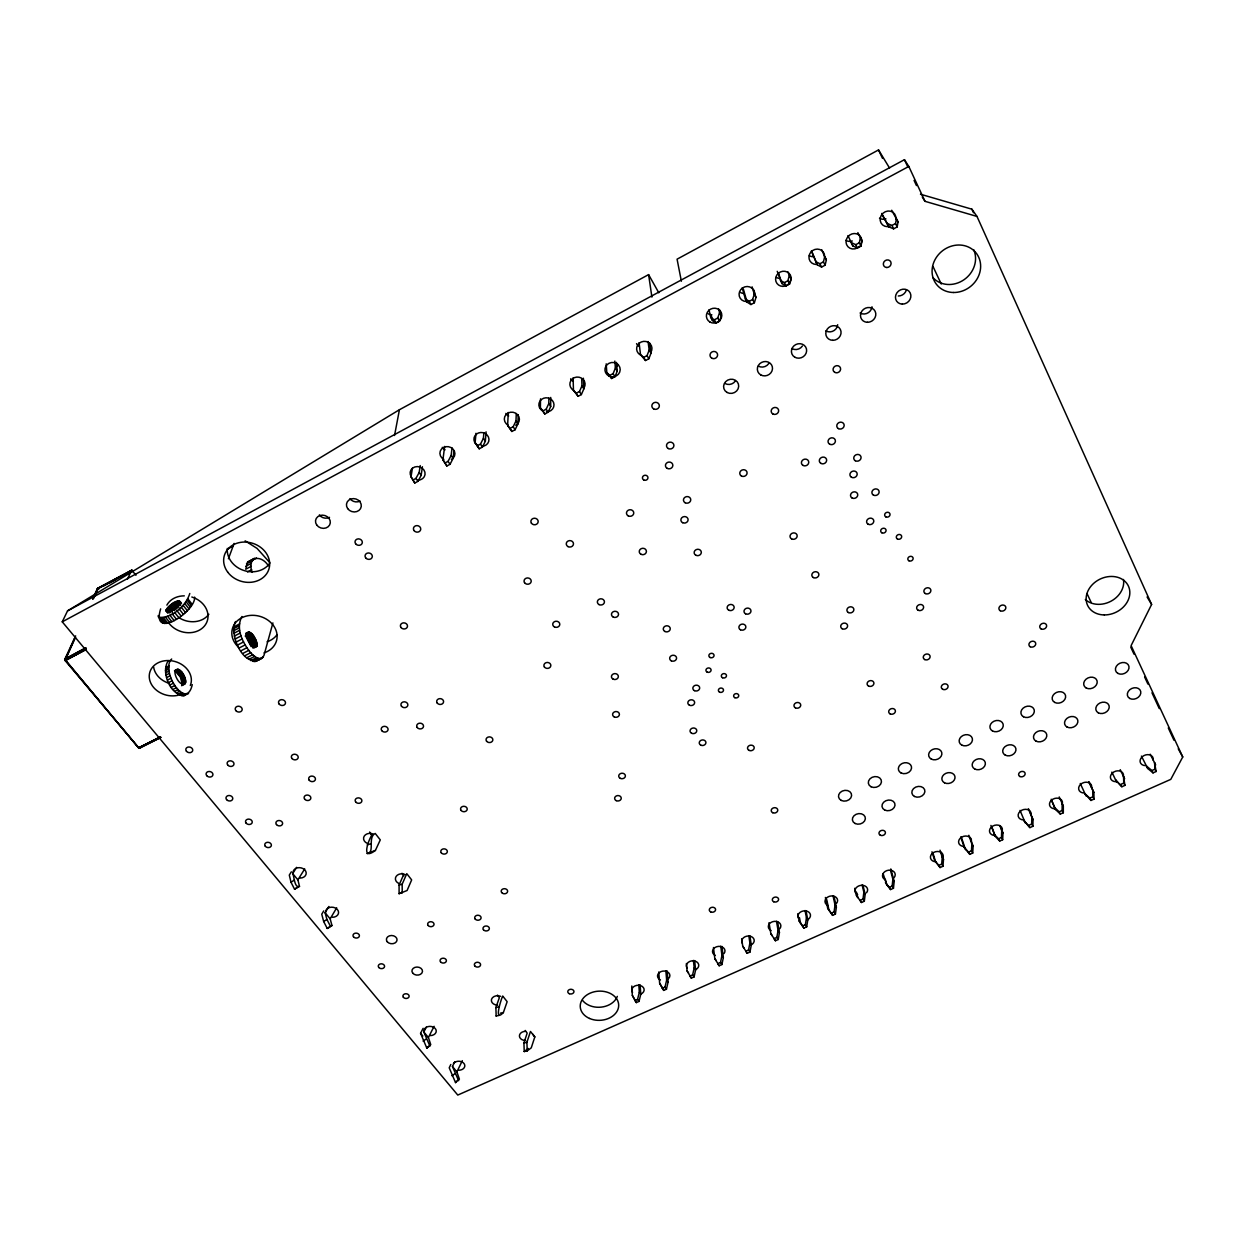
<?xml version="1.0" encoding="UTF-8"?>
<svg xmlns="http://www.w3.org/2000/svg" width="1245" height="1245" viewBox="0 0 1245 1245"><rect width="100%" height="100%" fill="white"/><g stroke="black" fill="none" stroke-linecap="round" stroke-linejoin="round"><path stroke-width="1.5" d="M540.517 398.867L540.392 407.955L544.828 413.978L548.096 412.235L550.695 406.508L550.71 397.435M1063.323 812.752L1062.141 810.464L1062.141 803.788L1063.323 806.06L1063.323 812.752L1060.32 814.09L1055.542 809.53L1051.48 800.395M540.392 407.955L542.944 410.928L546.197 409.185L548.827 403.473L548.843 398.042M367.197 853.479C375.196 852.903 367.306 837.449 375.227 833.45L380.285 839.893L375.43 850.382C361.081 861.338 367.882 841.34 371.695 835.317L369.687 832.454M272.904 622.92L263.971 655.43C259.505 663.99 249.856 652.411 246.93 647.711C240.954 638.701 236.317 626.904 241.95 616.493M1029.911 827.614L1024.09 820.751L1029.911 827.614L1032.883 826.291L1033.023 819.568L1029.584 810.931M261.325 658.558C243.989 669.623 228.738 634.934 235.523 621.52M1032.883 826.291L1031.685 824.019L1031.809 817.296L1028.386 808.674M64.756 659.243L65.736 660.332L86.341 649.454M257.061 645.688C257.917 641.05 250.292 627.433 246.666 634.203C246.37 638.701 252.859 651.353 257.061 645.688L252.704 647.929M252.237 572.358C246.308 556.966 260.75 553.745 268.406 565.79M990.911 825.435L995.284 836.375L999.719 841.029L1002.676 839.721L1001.462 837.465L1001.727 830.711L999.797 825.513M1002.676 839.721L1002.941 832.952L1001.011 827.738M508.302 412.453L507.618 425.385L511.882 431.47L515.103 429.743L517.873 423.954L518.247 414.725M254.571 558.196L247.553 562.133L245.732 569.214L251.303 566.288M507.618 425.385L509.968 428.451L513.189 426.724L515.975 420.95L516.286 413.589M159.842 737.056L138.771 747.98L65.565 660.41C64.647 657.671 65.814 660.893 64.927 659.399M160.901 737.305L138.631 747.98M960.735 836.905L964.252 847.425L969.777 854.35L972.718 853.043L973.108 846.258L970.104 837.496M75.649 635.853L64.662 659.508C65.503 661.313 64.818 658.901 64.958 660.223L75.556 637.347M64.787 659.648L65.565 660.41L86.092 649.112M972.718 853.043L971.458 850.817L971.863 844.032L968.875 835.286M192.259 684.625C186.221 712.171 159.905 669.872 171.685 659.01M188.571 693.527C172.899 701.729 159.796 673.031 168.262 660.784M135.985 575.221L131.659 570.148L97.826 588.278C98.853 589.507 97.764 588.527 97.95 588.138M97.312 589.134L132.141 570.428M98.075 588.698C95.709 590.301 100.503 588.34 97.686 588.356M64.709 659.15L138.475 747.778L159.982 737.196M185.645 682.525C186.314 677.622 180.245 665.826 175.078 670.495C173.677 675.506 181.054 688.563 185.645 682.525L181.988 685.092L185.412 683.334M182.221 684.283L180.447 677.062L175.312 671.211L178.72 669.437M931.976 851.782L934.684 860.606L940.053 867.563L942.979 866.255L941.702 864.061L942.232 857.245L940.022 850.195M942.979 866.255L943.492 859.439L941.267 852.389M475.995 433.276L475.123 442.675L479.216 448.791L482.422 447.095L485.348 441.244L486.079 431.859M475.123 442.675L477.286 445.803L480.477 444.107L483.418 438.271L483.869 432.653M883.094 873.648L886.736 884.728L890.58 889.553L893.459 888.276L892.151 886.098L892.883 879.235L890.486 870.333M893.459 888.276L894.175 881.398L890.813 868.932M444.636 446.426L442.94 459.794L446.862 465.972L450.036 464.292L453.102 458.378L453.974 450.752M444.901 463.015L448.075 461.335L451.141 455.437L452.044 447.826M854.755 888.292L856.451 895.482L861.462 902.5L864.326 901.224L863.003 899.077L863.859 892.183L862.1 885.008M864.326 901.224L865.166 894.33L862.972 885.366M825.388 897.458L827.707 908.29L832.578 915.34L835.411 914.079L834.072 911.947L835.037 905.022L833.061 896.011M835.411 914.079L836.375 907.154L833.994 896.322M412.422 468.151L411.037 476.773L414.787 483.013L417.931 481.333L421.137 475.372L422.428 466.75M412.795 480.072L415.939 478.407L419.176 472.446L420.219 465.568M797.78 913.752L799.165 921.02L803.896 928.085L806.713 926.84L807.803 919.884L806.013 910.811M806.713 926.84L805.359 924.724L806.449 917.767L805.033 910.515M776.864 937.407L774.063 938.637L775.448 940.738L778.234 939.493L776.864 937.407L778.063 930.42L776.491 921.3M778.234 939.493L779.432 932.521L777.549 921.549M882.363 215.089L888.805 226.839L893.583 228.831L897.163 226.932L898.05 221.921L891.731 210.249M897.163 226.932L895.544 223.54L896.447 218.544M748.572 949.982L745.802 951.211L747.202 953.296L749.972 952.067L748.572 949.982L749.895 942.979L748.805 935.633M749.972 952.067L751.295 945.048L749.91 935.866M165.772 610.564C168.884 615.341 178.798 606.626 180.618 602.16C176.525 598.363 168.184 606.268 165.772 610.564L167.904 613.256M394.541 435.485L399.427 409.729L648.598 274.616L658.792 292.777M720.513 962.478L717.758 963.692L719.174 965.762L721.929 964.533L720.513 962.478L721.944 955.444L720.762 946.216M721.929 964.533L723.345 957.498L721.929 946.418M860.964 246.152L862.038 241.063L860.388 237.717L859.315 242.791L860.964 246.152L857.416 248.035L852.872 245.934L851.222 242.588L855.766 244.689L857.416 248.035M693.403 960.393L694.196 967.816L692.64 974.866L689.917 976.08L691.348 978.134L694.072 976.92L695.613 969.855L694.632 960.564M658.745 972.003L659.632 983.223L663.725 990.397L666.448 989.199L664.986 987.176L666.651 980.095L665.857 970.758M666.448 989.199L668.083 982.118L667.133 970.913M811.32 250.992L817.28 264.843L821.591 267.052L825.093 265.185L826.353 260.018L824.859 256.517M825.093 265.185L823.427 261.87L824.688 256.719L821.731 249.731M631.791 985.993L632.335 995.377L636.319 1002.598L639.012 1001.4L637.549 999.393L639.308 992.281L638.825 984.779M639.012 1001.4L640.77 994.288L640.148 984.904M64.973 660.13C65.58 660.893 64.693 658.683 64.896 660.301L138.958 748.105L160.247 737.413M92.924 598.829L97.375 588.869M97.499 588.558L98.9 588.652L97.452 588.963M777.222 271.317L782.016 283.58L786.093 285.899L789.579 284.047L791.011 278.802L789.719 275.207M789.579 284.047L787.867 280.763L789.314 275.534L788.023 271.955M194.625 597.102C195.885 611.715 150.707 640.988 160.652 608.867M742.222 287.875L745.35 298.925L747.078 302.146L750.937 304.558L754.377 302.737L755.98 297.415L753.785 290.069M754.377 302.737L752.649 299.485L754.268 294.178L752.089 286.848M534.805 1036.96L531.257 1047.854L527.242 1050.858L524.238 1051.48L527.242 1050.858L526.9 1042.33L530.479 1031.451L534.805 1036.96L532.782 1034.175M709.012 309.818L710.708 317.35L712.467 320.541L716.093 323.062L719.501 321.241L721.291 315.856L719.937 310.223M528.269 1048.477L524.238 1051.48L523.912 1042.968L527.164 1033.117L525.234 1030.44M710.708 317.35L714.334 319.841L717.742 318.02L719.548 312.651L718.645 308.9M228.426 558.756L234.107 543.411M503.385 1012.527L507.151 1001.68L502.7 996.016C501.626 997.836 493.113 1023.499 503.385 1012.527L500.365 1013.181M496.164 1016.076L495.883 1007.516L499.338 997.712L497.471 995.097M158.597 617.333C171.779 618.547 185.956 606.097 189.785 593.476M639.074 342.655L640.521 354.685L645.501 360.521L648.863 358.747L650.979 353.222L649.594 342.92M640.521 354.685L643.696 357.377L647.042 355.603L649.19 350.078L648.054 341.535M606.19 363.851L606.829 372.613L611.637 378.511L614.968 376.737L617.255 371.15L616.493 362.404M606.829 372.613L609.801 375.383L613.116 373.625L615.419 368.038L614.828 361.066M573.105 377.873L573.463 390.354L578.085 396.315L581.368 394.572L583.827 388.907L583.376 378.215M573.463 390.354L576.217 393.233L579.501 391.49L581.975 385.825L581.695 378.729M127.55 578.987L131.659 570.148M402.244 892.961L402.151 884.23L406.773 873.663L411.659 879.904L407.084 890.502L399.1 893.692L399.085 885.055L403.271 875.484M92.644 599.047L97.67 588.387L131.892 570.241M75.291 636.817L65.051 660.55M93.499 598.627L97.717 589.601M65.005 659.912L85.827 648.52M920.475 194.22L971.894 209.191L976.983 216.428L1151.609 604.447L1131.098 645.626L1182.75 756.976L1170.782 779.37L457.771 1095.071L62.25 621.831L67.541 610.875L399.427 409.729M450.846 1064.459L449.212 1067.79L455.546 1082.621L459.389 1079.119L456.884 1071.883L462.331 1060.678M458.627 1080.66L452.449 1066.514L454.798 1061.72M456.386 1081.158L455.546 1082.621M423.129 1028.308L420.561 1033.272L426.802 1048.072L430.754 1044.617L428.404 1037.49L434.1 1026.316M429.852 1046.002L423.829 1031.965L426.288 1027.187M97.468 589.663L97.717 588.807M328.758 927.665L327.217 928.443L331.964 925.517L330.158 918.841L336.695 907.823M323.716 910.935L321.755 914.204L323.684 921.549L327.217 928.443L331.964 925.517M330.501 926.373L326.89 919.401L325.116 912.756L328.882 906.469M97.375 589.492L98.9 588.652M291.346 871.842L289.291 875.095L291.019 882.269L294.52 889.148L299.5 886.378L297.882 879.873L304.714 868.917M299.5 886.378C294.396 888.494 294.318 876.527 292.7 873.601L296.621 867.345M426.802 1048.072L427.72 1046.671M64.927 659.679L85.765 648.334M255.49 661.546L263.364 656.893M160.792 737.476L140 748.012M185.987 694.368L184.073 695.846M65.254 659.897L85.983 648.91M451.919 1075.773L454.907 1073.735M423.113 1041.131L426.148 1039.061M426.724 1047.994L429.774 1045.925M294.583 889.241L297.851 887.047M323.684 921.549L326.89 919.401M291.019 882.269L294.271 880.075M65.005 659.134L85.749 648.163M139.922 748.089L139.098 748.012M889.553 168.059L878.534 149.929L677.078 259.178L681.373 281.23M67.541 610.875L904.446 159.687L908.803 166.441L924.988 201.317L976.983 216.428M62.25 621.831L908.803 166.441M103.786 585.819L123.893 575.05M127.239 573.245L132.266 570.552M108.953 583.267L115.645 579.672M127.364 573.4L132.39 570.708M227.835 548.921L232.644 546.368M745.35 298.925L749.194 301.321L752.649 299.485M780.304 280.312L784.381 282.615L787.867 280.763M815.6 261.543L819.91 263.738L823.427 261.87M855.766 244.689L859.315 242.791M881.678 213.44L887.187 223.462L891.965 225.438L895.544 223.54M247.553 562.133L253.077 559.223M65.145 658.87L85.796 647.727M250.945 560.826L256.454 557.916M246.463 563.861L252.019 560.935M65.611 660.161L86.201 649.283M245.856 566.242L251.412 563.316M247.49 571.969L251.677 569.759M233.842 626.904L239.694 623.869M233.484 628.741L239.336 625.69M233.438 630.919L239.305 627.869M165.85 667.398L169.289 665.608M165.46 668.97L168.915 667.18M233.702 633.394L239.585 630.343M165.352 670.806L168.791 669.016M234.278 636.117L240.16 633.067M165.507 672.891L168.962 671.102M235.149 638.996L241.032 635.946M245.685 633.363L248.595 631.853M165.927 675.163L169.382 673.374M174.456 670.837L177.879 669.063M246.417 633.549L249.327 632.04M245.763 634.701L250.12 632.444M176.199 671.802L179.622 670.028M245.172 636.071L250.976 633.067M166.612 677.576L170.067 675.786M177.117 672.565L180.525 670.806M236.301 641.984L242.184 638.934M251.863 633.861L246.043 636.864L251.163 646.622L256.968 643.618M178.019 673.514L181.443 671.74M246.93 637.845L252.735 634.841M178.471 674.043L181.879 672.269M167.53 680.05L170.985 678.26M178.891 674.603L182.315 672.829M247.786 638.95L253.591 635.946M237.686 644.988L243.569 641.938M179.716 675.802L183.124 674.027M248.595 640.163L254.4 637.175M168.666 682.525L172.137 680.735M180.447 677.062L183.855 675.304M249.327 641.455L255.132 638.467M239.273 647.945L245.172 644.894M181.085 678.385L184.493 676.626M249.965 642.793L255.77 639.79M170.005 684.952L173.46 683.163M181.599 679.708L185.007 677.934M250.494 644.116L256.299 641.113M181.972 680.984L185.396 679.225M250.899 645.408L256.703 642.404M241.048 650.761L246.93 647.711M171.483 687.256L174.938 685.481M182.206 682.198L185.629 680.439M182.284 683.318L185.707 681.544M252.735 646.964L257.092 644.723M173.086 689.388L176.541 687.613M242.931 653.376L248.813 650.341M253.98 647.976L256.89 646.466M181.614 685.715L185.038 683.956M174.767 691.302L178.222 689.512M244.892 655.71L250.774 652.691M176.479 692.936L179.934 691.146M246.883 657.733L252.751 654.714M178.175 694.243L181.63 692.469M248.844 659.383L254.711 656.364M179.825 695.208L183.28 693.434M181.381 695.799L184.836 694.041M250.727 660.597L256.594 657.593M182.813 696.017L186.252 694.243M252.502 661.375L258.353 658.372M254.104 661.702L259.94 658.698M256.657 660.939L262.477 657.951M402.4 892.136L399.1 893.692M367.275 853.572L375.43 850.382M634.857 1000.591L637.549 999.393M662.278 988.374L664.986 987.176M799.165 921.02L802.543 925.969L805.359 924.724M827.707 908.29L831.24 913.207L834.072 911.947M863.003 899.077L860.139 900.353L861.462 902.5M885.428 882.565L889.272 887.389L892.151 886.098M934.684 860.606L938.792 865.353L941.702 864.061M964.252 847.425L968.532 852.125L971.458 850.817M994.055 834.134L998.49 838.788L1001.462 837.465M1028.697 825.357L1031.685 824.019M1054.359 807.258L1059.137 811.802L1062.141 810.464M1089.188 782.249L1093.873 792.458L1094.013 799.119L1090.978 800.457L1084.862 793.656L1089.811 798.154L1092.845 796.816L1092.705 790.155L1088.815 781.658M1120.733 784.397L1123.784 783.043L1123.519 776.413L1124.935 785.362L1121.87 786.731L1115.613 779.946L1121.87 786.731M1147.719 768.476L1146.598 766.126L1151.89 770.53L1154.971 769.161L1154.566 762.578L1156.091 771.511L1153.026 772.88L1147.719 768.476L1141.416 756.088M367.244 844.795L370.341 843.923M399.085 885.055L402.151 884.23M495.883 1007.516L498.903 1006.847M496.101 1015.998L499.183 1015.406M523.912 1042.968L526.9 1042.33M245.141 540.828L257.077 548.422L269.776 562.569M177.786 606.377L174.16 602.596L177.319 606.626M420.561 1033.272L422.864 1036.042M292.7 873.601L297.882 879.873M325.116 912.756L330.158 918.841M423.829 1031.965L428.404 1037.49M452.449 1066.514L456.884 1071.883M158.193 615.497L164.729 623.527M158.208 616.54L163.64 623.263M167.593 616.306L171.888 621.737M165.46 617.178L169.771 622.593M163.531 617.769L167.826 623.185M161.834 618.096L166.145 623.496M167.359 608.042L170.549 612.073M172.215 613.878L176.494 619.31M166.643 608.961L169.834 612.991M166.114 609.817L168.231 612.509M169.865 615.201L174.16 620.632M176.93 610.719L181.21 616.15M171.623 604.214L175.872 609.599M170.409 605.148L174.658 610.517M174.58 612.369L178.875 617.8M169.273 606.097L172.464 610.143M168.246 607.078L172.495 612.462M369.672 832.142L371.679 834.71M401.995 873.274L403.94 875.749M178.58 600.821L180.696 603.529M177.646 601.039L180.805 605.086M176.557 601.428L179.731 605.459M181.256 607.155L185.521 612.587M178.564 605.973L175.389 601.942L179 607.638M179.171 608.961L183.435 614.408M172.884 603.358L177.117 608.743M186.127 601.817L190.376 607.249M184.789 603.529L189.038 608.961M183.139 605.335L187.404 610.766M179.373 600.775L181.49 603.467M187.824 598.798L192.057 604.214M187.155 600.23L191.388 605.646M632.335 995.377L636.319 1002.598M639.308 992.281L640.77 994.288M65.269 660.519L64.631 659.554M659.632 983.223L663.725 990.397M666.651 980.095L668.083 982.118M686.384 963.521L687.115 970.96L688.547 972.999M692.64 974.866L694.072 976.92M694.196 967.816L695.613 969.855M713.478 947.523L714.817 958.619L716.233 960.673M721.944 955.444L723.345 957.498M415.939 478.407L417.931 481.333M411.037 476.773L414.787 483.013M419.176 472.446L421.137 475.372M741.662 938.823L742.72 946.169L744.121 948.254M749.895 942.979L751.295 945.048M448.075 461.335L450.036 464.292M442.94 459.794L446.862 465.972M451.141 455.437L453.102 458.378M769.021 922.685L770.842 933.641L772.211 935.726M778.063 930.42L779.432 932.521M477.286 445.803L479.216 448.791M483.418 438.271L485.348 441.244M480.477 444.107L482.422 447.095M802.543 925.969L803.896 928.085M770.842 933.641L775.448 940.738M806.449 917.767L807.803 919.884M509.968 428.451L511.882 431.47M922.28 197.052L924.988 201.317M513.189 426.724L515.103 429.743M831.24 913.207L832.578 915.34M515.975 420.95L517.873 423.954M835.037 905.022L836.375 907.154M542.944 410.928L544.828 413.978M546.197 409.185L548.096 412.235M856.451 895.482L857.774 897.614L856.498 892.229M548.827 403.473L550.695 406.508M863.859 892.183L865.166 894.33M742.72 946.169L747.202 953.296M1147.081 596.962L1151.609 604.447M579.501 391.49L581.368 394.572M576.217 393.233L578.085 396.315M581.975 385.825L583.827 388.907M889.272 887.389L890.58 889.553M892.883 879.235L894.175 881.398M609.801 375.383L611.637 378.511M615.419 368.038L617.255 371.15M613.116 373.625L614.968 376.737M643.696 357.377L645.501 360.521M714.817 958.619L719.174 965.762M647.042 355.603L648.863 358.747M938.792 865.353L940.053 867.563M942.232 857.245L943.492 859.439M649.19 350.078L650.979 353.222M896.151 218.591L898.05 221.921M968.532 852.125L969.777 854.35M971.863 844.032L973.108 846.258M1178.237 748.774L1182.75 756.976M717.742 318.02L719.501 321.241M714.334 319.841L716.093 323.062M998.49 838.788L999.719 841.029M719.548 312.651L721.291 315.856M1001.727 830.711L1002.941 832.952M687.115 970.96L691.348 978.134M749.194 301.321L750.937 304.558M754.268 294.178L755.98 297.415M1031.809 817.296L1033.023 819.568M1150.193 754.221L1155.687 764.928M784.381 282.615L786.093 285.899M1059.137 811.802L1060.32 814.09M789.314 275.534L791.011 278.802M1092.845 796.816L1094.013 799.119M819.91 263.738L821.591 267.052M1089.811 798.154L1090.978 800.457M824.688 256.719L826.353 260.018M1092.705 790.155L1093.873 792.458M857.867 232.613L862.038 241.063M1120.204 769.675L1124.655 778.747M1123.784 783.043L1124.935 785.362M162.488 621.924L162.877 622.733M1111.863 772.118L1116.749 782.265M891.965 225.438L893.583 228.831M1151.89 770.53L1153.026 772.88M887.187 223.462L888.805 226.839M1154.971 769.161L1156.091 771.511M847.954 235.601L852.872 245.934M878.534 149.929L882.487 158.317M932.972 266.414L941.251 284.016M1087.009 593.569L1091.149 602.362M904.446 159.687L907.652 166.581M914.063 180.4L916.476 185.583M1130.756 647.135L1134.024 654.17M1144.622 677L1147.89 684.034M1151.967 692.811L1159.297 708.623M1168.277 727.936L1173.973 740.23M1080.255 783.447L1086.029 795.944M971.894 209.191L973.481 212.724M1059.215 796.94L1063.323 806.06M1051.216 799.228L1055.542 809.53M812.238 252.486L817.28 264.843M1020.044 810.386L1025.304 823.007M992.125 827.66L995.284 836.375M778.296 272.748L782.016 283.58M961.389 837.356L965.497 849.635M933.236 853.977L935.4 861.042M743.405 289.214L747.078 302.146M885.319 879.359L886.736 884.728M711.175 314.876L712.467 320.541M826.727 899.575L829.045 910.422M799.477 917.674L800.519 923.121M648.598 274.616L651.898 297.104M1123.457 579.485A22.332 18.255 -25.9 0 1 1110.836 601.288A22.332 18.255 -25.9 0 1 1085.344 599.499M1023.732 819.926A6.598 5.151 -17.7 0 1 1018.192 814.65A6.598 5.151 -17.7 0 1 1025.506 809.312A6.598 5.151 -17.7 0 1 1031.047 814.588M973.668 249.623A24.993 22.472 -39.4 0 1 963.863 279.829A24.993 22.472 -39.4 0 1 932.832 277.526M293.026 872.916A6.614 5.182 7.5 0 1 299.127 867.656A6.614 5.182 7.5 0 1 306.192 872.823A6.614 5.182 7.5 0 1 300.092 878.083M1115.878 781.689A6.739 5.229 -20.8 0 1 1110.478 776.273A6.739 5.229 -20.8 0 1 1118.026 770.811A6.739 5.229 -20.8 0 1 1123.426 776.242M269.683 563.347A23.048 19.702 17.4 0 1 243.195 570.257A23.048 19.702 17.4 0 1 227.306 548.391M837.683 324.696A7.703 7.112 -30.3 0 1 825.855 330.874M813.032 256.703A7.921 7.408 -37.4 0 1 809.266 255.645M936.1 861.789A6.474 5.073 -14.4 0 1 930.451 856.669A6.474 5.073 -14.4 0 1 937.532 851.455A6.474 5.073 -14.4 0 1 943.181 856.591M687.069 968.065A6.225 4.793 -5.7 0 1 689.668 961.482A6.225 4.793 -5.7 0 1 698.056 963.163A6.225 4.793 -5.7 0 1 695.441 969.746M325.614 912.289A6.505 5.042 6 0 1 331.668 907.169A6.505 5.042 6 0 1 338.562 912.18A6.505 5.042 6 0 1 332.508 917.285M477.831 445.399A7.548 6.91 9.2 0 1 476.477 434.069A7.548 6.91 9.2 0 1 488.46 437.073A7.548 6.91 9.2 0 1 481.597 446.348M632.553 992.389A6.178 4.715 -4 0 1 635.012 985.915A6.178 4.715 -4 0 1 643.385 987.55A6.178 4.715 -4 0 1 640.926 994.039M360.101 501.066A7.408 6.552 15.1 0 1 349.938 498.607M1145.524 765.613A6.785 5.26 -21.9 0 1 1140.155 760.135A6.785 5.26 -21.9 0 1 1147.797 754.626A6.785 5.26 -21.9 0 1 1153.166 760.104M1084.162 792.987A6.692 5.213 -19.8 0 1 1078.699 787.603A6.692 5.213 -19.8 0 1 1086.185 782.187A6.692 5.213 -19.8 0 1 1091.632 787.571M1055.029 808.799A6.645 5.182 -18.7 0 1 1049.535 803.492A6.645 5.182 -18.7 0 1 1056.927 798.123A6.645 5.182 -18.7 0 1 1062.405 803.445M780.101 278.429A7.828 7.377 -33.1 0 1 776.335 277.37M746.393 301.555A7.859 7.423 -27.6 0 1 739.079 293.944A7.859 7.423 -27.6 0 1 747.265 286.506A7.859 7.423 -27.6 0 1 754.579 294.131M816.175 264.454A8.015 7.486 -36.6 0 1 808.97 256.688A8.015 7.486 -36.6 0 1 817.389 249.093A8.015 7.486 -36.6 0 1 824.579 256.89M859.455 246.323A8.092 7.501 -39.4 0 1 846.6 244.658A8.092 7.501 -39.4 0 1 854.148 233.531A8.092 7.501 -39.4 0 1 861.011 244.036M890.019 226.216A8.201 7.532 -42.3 0 1 880.215 220.536A8.201 7.532 -42.3 0 1 887.903 211.027A8.201 7.532 -42.3 0 1 895.902 218.949M411.286 476.742A7.517 6.754 12.5 0 1 414.772 466.968A7.517 6.754 12.5 0 1 424.918 472.213A7.517 6.754 12.5 0 1 417.9 480.165M995.113 835.504A6.552 5.12 -16.6 0 1 989.542 830.275A6.552 5.12 -16.6 0 1 996.778 824.999A6.552 5.12 -16.6 0 1 1002.334 830.228M964.237 846.46A6.521 5.104 -15.5 0 1 958.619 841.278A6.521 5.104 -15.5 0 1 965.778 836.018A6.521 5.104 -15.5 0 1 971.396 841.215M885.148 879.686A6.427 5.027 -12.7 0 1 883.67 872.729A6.427 5.027 -12.7 0 1 892.572 870.8A6.427 5.027 -12.7 0 1 894.034 877.756M715.377 955.444A6.256 4.824 -6.6 0 1 713.494 948.83A6.256 4.824 -6.6 0 1 722.116 946.978A6.256 4.824 -6.6 0 1 723.983 953.592M827.707 905.317A6.365 4.964 -10.6 0 1 826.089 898.485A6.365 4.964 -10.6 0 1 834.897 896.571A6.365 4.964 -10.6 0 1 836.484 903.419M798.543 918.328A6.334 4.918 -9.6 0 1 801.469 911.527A6.334 4.918 -9.6 0 1 809.872 913.27A6.334 4.918 -9.6 0 1 806.947 920.071M771.122 930.575A6.303 4.902 -8.6 0 1 769.363 923.852A6.303 4.902 -8.6 0 1 778.078 921.969A6.303 4.902 -8.6 0 1 779.821 928.692M742.394 943.383A6.272 4.856 -7.6 0 1 745.148 936.691A6.272 4.856 -7.6 0 1 753.552 938.403A6.272 4.856 -7.6 0 1 750.782 945.095M573.634 390.385A7.61 7.159 0.6 0 1 570.91 380.581A7.61 7.159 0.6 0 1 581.337 378.044A7.61 7.159 0.6 0 1 584.045 387.849M443.858 459.421A7.532 6.848 11.3 0 1 441.508 449.025A7.532 6.848 11.3 0 1 453.024 449.087A7.532 6.848 11.3 0 1 451.359 459.452M445.072 449.834A7.454 6.785 11.6 0 1 442.271 447.328M660.441 979.955A6.209 4.762 -4.8 0 1 659.087 972.765A6.209 4.762 -4.8 0 1 668.581 972.672A6.209 4.762 -4.8 0 1 666.62 979.893M640.288 354.918A7.688 7.283 -9.4 0 1 637.751 344.927A7.688 7.283 -9.4 0 1 648.303 342.344A7.688 7.283 -9.4 0 1 650.824 352.351M639.261 346.297A7.594 7.221 -9.6 0 1 636.553 343.636M735.344 381.017A7.517 7.003 -18.3 0 1 725.026 383.507M871.998 306.784A7.781 7.128 -33.4 0 1 860.077 313.009M906.391 289.96A7.859 7.159 -36.1 0 1 898.299 295.999M238.48 647.198A22.861 19.126 14.3 0 1 240.409 618.516A22.861 19.126 14.3 0 1 273.744 625.97A22.861 19.126 14.3 0 1 264.002 652.894M276.981 634.794A22.612 18.986 14.6 0 1 267.068 641.782M191.823 597.009A21.787 18.084 17.2 0 1 204.351 626.157A21.787 18.084 17.2 0 1 169.227 623.589M166.861 605.132A21.787 18.084 17.2 0 1 184.307 595.857M208.849 614.236A21.538 17.944 17.5 0 1 178.689 617.504M169.382 683.412A21.103 17.243 15.9 0 1 153.633 667.024M181.225 694.228A21.321 17.352 15.7 0 1 149.929 680.859A21.321 17.352 15.7 0 1 170.923 660.706A21.321 17.352 15.7 0 1 190.314 685.513M802.387 346.048A7.641 7.081 -26.7 0 1 791.944 348.569M768.71 363.602A7.579 7.034 -22.6 0 1 758.345 366.123M329.52 517.344A7.392 6.49 15.9 0 1 319.358 514.916M885.958 218.855A8.108 7.454 -43 0 1 879.484 218.217M508.66 415.939A7.486 6.941 7.5 0 1 505.89 413.387M497.658 1005.104A6.209 4.715 0.2 0 1 491.542 999.237A6.209 4.715 0.2 0 1 500.568 996.296M711.844 314.752A7.688 7.314 -22.3 0 1 708.094 313.74M423.922 1031.062A6.163 4.606 2 0 1 429.867 1026.378A6.163 4.606 2 0 1 436.248 1030.907A6.163 4.606 2 0 1 430.303 1035.607M744.09 293.447A7.766 7.361 -28.4 0 1 740.324 292.404M852.311 240.985A7.999 7.423 -40.2 0 1 845.853 240.347M367.182 843.316A6.661 5.307 5.8 0 1 364.271 836.064A6.661 5.307 5.8 0 1 373.22 834.057M398.898 883.468A6.536 5.167 4.2 0 1 396.128 876.418A6.536 5.167 4.2 0 1 404.936 874.472M508.162 425.214A7.563 7.003 7.2 0 1 506.015 414.616A7.563 7.003 7.2 0 1 517.593 414.694A7.563 7.003 7.2 0 1 515.71 425.261M542.664 410.943A7.579 7.065 4 0 1 541.544 399.396A7.579 7.065 4 0 1 553.543 402.477A7.579 7.065 4 0 1 546.446 411.908M857.665 894.719A6.396 4.98 -11.6 0 1 856.109 887.841A6.396 4.98 -11.6 0 1 864.948 885.926A6.396 4.98 -11.6 0 1 866.473 892.821M573.369 381.421A7.532 7.096 0.8 0 1 570.63 378.822M618.345 364.52A7.548 7.143 -4.2 0 1 615.528 367.104M453.413 1063.557A6.069 4.482 1 0 1 460.666 1061.487A6.069 4.482 1 0 1 464.758 1066.436A6.069 4.482 1 0 1 458.923 1070.218M525.561 1040.478A6.1 4.575 -0.7 0 1 519.414 1035.98A6.1 4.575 -0.7 0 1 525.468 1031.327M617.318 996.373A19.049 14.535 -2.8 0 1 601.257 1007.127A19.049 14.535 -2.8 0 1 582.442 1000.249M924.661 659.539A3.486 2.91 -18.4 0 0 930.108 656.971A3.486 2.91 -18.4 0 0 925.3 654.388A3.486 2.91 -18.4 0 0 924.661 659.539M186.454 751.28A3.517 2.817 13.3 0 0 192.446 751.264A3.517 2.817 13.3 0 0 188.929 746.984A3.517 2.817 13.3 0 0 186.454 751.28M276.483 824.579A3.377 2.677 9 0 0 282.288 824.548A3.377 2.677 9 0 0 278.989 820.502A3.377 2.677 9 0 0 276.483 824.579M1104.362 614.937A22.566 18.379 -25.7 0 0 1128.468 586.193A22.566 18.379 -25.7 0 0 1091.165 585.944A22.566 18.379 -25.7 0 0 1104.362 614.937M953.343 292.497A25.273 22.69 -38.9 0 0 978.726 257.264A25.273 22.69 -38.9 0 0 936.971 256.517A25.273 22.69 -38.9 0 0 953.343 292.497M599.078 604.603A3.548 3.112 -2.7 0 0 604.447 601.911A3.548 3.112 -2.7 0 0 599.172 599.203A3.548 3.112 -2.7 0 0 599.078 604.603M227.742 765.053A3.47 2.786 11.7 0 0 233.686 765.037A3.47 2.786 11.7 0 0 230.247 760.819A3.47 2.786 11.7 0 0 227.742 765.053M719.532 692.127A2.583 2.194 -8.8 0 0 723.501 690.228A2.583 2.194 -8.8 0 0 719.75 688.329A2.583 2.194 -8.8 0 0 719.532 692.127M227.726 572.155A23.313 19.858 17.1 0 0 267.473 572.451A23.313 19.858 17.1 0 0 244.767 542.042A23.313 19.858 17.1 0 0 227.726 572.155M309.227 780.257A3.424 2.77 8.8 0 0 315.109 780.241A3.424 2.77 8.8 0 0 311.826 776.071A3.424 2.77 8.8 0 0 309.227 780.257M441.275 852.809A3.284 2.63 3 0 0 446.955 852.778A3.284 2.63 3 0 0 443.967 848.841A3.284 2.63 3 0 0 441.275 852.809M944.519 782.809A6.676 5.338 -16.2 0 0 954.993 778.047A6.676 5.338 -16.2 0 0 945.842 773.347A6.676 5.338 -16.2 0 0 944.519 782.809M832.78 340.321A7.797 7.174 -29.7 0 0 840.344 329.396A7.797 7.174 -29.7 0 0 827.147 329.256A7.797 7.174 -29.7 0 0 832.78 340.321M803.009 465.412A3.719 3.346 -19.5 0 0 808.752 462.517A3.719 3.346 -19.5 0 0 803.476 459.545A3.719 3.346 -19.5 0 0 803.009 465.412M378.76 967.458A3.175 2.428 3.9 0 0 384.238 967.412A3.175 2.428 3.9 0 0 381.266 963.801A3.175 2.428 3.9 0 0 378.76 967.458M569.292 993.697A3.097 2.365 -2 0 0 573.961 991.596A3.097 2.365 -2 0 0 569.323 989.604A3.097 2.365 -2 0 0 569.292 993.697M741.413 475.995A3.688 3.346 -14.9 0 0 747.093 473.116A3.688 3.346 -14.9 0 0 741.771 470.159A3.688 3.346 -14.9 0 0 741.413 475.995M413.978 530.51A3.688 3.268 10.4 0 0 420.328 530.541A3.688 3.268 10.4 0 0 416.935 525.592A3.688 3.268 10.4 0 0 413.978 530.51M381.748 730.644A3.455 2.864 7 0 0 387.709 730.644A3.455 2.864 7 0 0 384.472 726.333A3.455 2.864 7 0 0 381.748 730.644M401.466 706.195A3.47 2.91 6.6 0 0 407.473 706.195A3.47 2.91 6.6 0 0 404.251 701.806A3.47 2.91 6.6 0 0 401.466 706.195M664.908 631.48A3.502 3.05 -6.5 0 0 670.261 628.849A3.502 3.05 -6.5 0 0 665.11 626.188A3.502 3.05 -6.5 0 0 664.908 631.48M291.937 758.47A3.455 2.801 9.8 0 0 297.882 758.454A3.455 2.801 9.8 0 0 294.536 754.221A3.455 2.801 9.8 0 0 291.937 758.47M695.815 555.239A3.595 3.19 -9.5 0 0 701.324 552.484A3.595 3.19 -9.5 0 0 696.079 549.683A3.595 3.19 -9.5 0 0 695.815 555.239M897.412 538.976A2.739 2.365 -21.2 0 0 901.676 536.891A2.739 2.365 -21.2 0 0 897.894 534.774A2.739 2.365 -21.2 0 0 897.412 538.976M355.696 801.967A3.377 2.723 6.8 0 0 361.532 801.951A3.377 2.723 6.8 0 0 358.342 797.858A3.377 2.723 6.8 0 0 355.696 801.967M628.227 515.866A3.642 3.284 -5 0 0 633.767 513.033A3.642 3.284 -5 0 0 628.367 510.154A3.642 3.284 -5 0 0 628.227 515.866M885.755 516.831A2.755 2.412 -21.6 0 0 890.035 514.73A2.755 2.412 -21.6 0 0 886.222 512.582A2.755 2.412 -21.6 0 0 885.755 516.831M279.113 704.047A3.533 2.91 11.5 0 0 285.167 704.047A3.533 2.91 11.5 0 0 281.743 699.643A3.533 2.91 11.5 0 0 279.113 704.047M568.047 546.617A3.626 3.237 -0.4 0 0 573.494 543.832A3.626 3.237 -0.4 0 0 568.078 541.015A3.626 3.237 -0.4 0 0 568.047 546.617M881.818 532.767A2.739 2.381 -20.7 0 0 886.067 530.681A2.739 2.381 -20.7 0 0 882.269 528.549A2.739 2.381 -20.7 0 0 881.818 532.767M749.023 750.377A3.361 2.786 -9.4 0 0 754.205 747.949A3.361 2.786 -9.4 0 0 749.35 745.522A3.361 2.786 -9.4 0 0 749.023 750.377M890.082 713.867A3.408 2.817 -15.7 0 0 895.404 711.377A3.408 2.817 -15.7 0 0 890.657 708.903A3.408 2.817 -15.7 0 0 890.082 713.867M734.783 697.667A2.583 2.179 -9.4 0 0 738.752 695.768A2.583 2.179 -9.4 0 0 735.017 693.885A2.583 2.179 -9.4 0 0 734.783 697.667M613.178 617.022A3.533 3.081 -3.5 0 0 618.532 614.361A3.533 3.081 -3.5 0 0 613.287 611.684A3.533 3.081 -3.5 0 0 613.178 617.022M653.609 408.874A3.766 3.517 -9.1 0 0 659.352 405.87A3.766 3.517 -9.1 0 0 653.812 402.773A3.766 3.517 -9.1 0 0 653.609 408.874M772.834 413.947A3.782 3.455 -20.2 0 0 778.654 410.974A3.782 3.455 -20.2 0 0 773.254 407.893A3.782 3.455 -20.2 0 0 772.834 413.947M417.199 727.485A3.439 2.879 5.6 0 0 423.144 727.485A3.439 2.879 5.6 0 0 419.985 723.174A3.439 2.879 5.6 0 0 417.199 727.485M820.891 463.389A3.719 3.33 -20.7 0 0 826.649 460.494A3.719 3.33 -20.7 0 0 821.404 457.522A3.719 3.33 -20.7 0 0 820.891 463.389M707.113 672.098A2.599 2.225 -8.4 0 0 711.097 670.168A2.599 2.225 -8.4 0 0 707.316 668.238A2.599 2.225 -8.4 0 0 707.113 672.098M710.055 657.5A2.614 2.241 -8.7 0 0 714.054 655.555A2.614 2.241 -8.7 0 0 710.257 653.609A2.614 2.241 -8.7 0 0 710.055 657.5M829.621 444.185A3.751 3.377 -22.2 0 0 835.411 441.259A3.751 3.377 -22.2 0 0 830.15 438.24A3.751 3.377 -22.2 0 0 829.621 444.185M365.625 557.776A3.673 3.206 12.1 0 0 371.944 557.791A3.673 3.206 12.1 0 0 368.504 552.951A3.673 3.206 12.1 0 0 365.625 557.776M908.897 560.764A2.723 2.334 -20.9 0 0 913.13 558.725A2.723 2.334 -20.9 0 0 909.379 556.639A2.723 2.334 -20.9 0 0 908.897 560.764M772.678 812.689A3.284 2.661 -9.7 0 0 777.767 810.339A3.284 2.661 -9.7 0 0 773.052 808.036A3.284 2.661 -9.7 0 0 772.678 812.689M643.743 479.963A2.77 2.537 -6.6 0 0 647.96 477.8A2.77 2.537 -6.6 0 0 643.867 475.574A2.77 2.537 -6.6 0 0 643.743 479.963M745.553 613.801A3.533 3.066 -11.4 0 0 750.984 611.155A3.533 3.066 -11.4 0 0 745.911 608.478A3.533 3.066 -11.4 0 0 745.553 613.801M461.039 810.37A3.33 2.708 2.7 0 0 466.813 810.355A3.33 2.708 2.7 0 0 463.794 806.293A3.33 2.708 2.7 0 0 461.039 810.37M740.464 629.783A3.502 3.035 -10.8 0 0 745.864 627.138A3.502 3.035 -10.8 0 0 740.791 624.492A3.502 3.035 -10.8 0 0 740.464 629.783M616.228 800.644A3.315 2.723 -3.5 0 0 621.255 798.263A3.315 2.723 -3.5 0 0 616.337 795.928A3.315 2.723 -3.5 0 0 616.228 800.644M711.735 358.171A3.844 3.61 -18.3 0 0 717.618 355.09A3.844 3.61 -18.3 0 0 712.047 351.899A3.844 3.61 -18.3 0 0 711.735 358.171M475.154 919.012A3.206 2.506 1.3 0 0 480.71 918.966A3.206 2.506 1.3 0 0 477.831 915.231A3.206 2.506 1.3 0 0 475.154 919.012M728.745 610.206A3.533 3.066 -10.5 0 0 734.161 607.544A3.533 3.066 -10.5 0 0 729.056 604.852A3.533 3.066 -10.5 0 0 728.745 610.206M848.374 612.524A3.533 3.035 -16.6 0 0 853.868 609.863A3.533 3.035 -16.6 0 0 848.903 607.202A3.533 3.035 -16.6 0 0 848.374 612.524M689.403 705.199A3.424 2.895 -7.2 0 0 694.648 702.694A3.424 2.895 -7.2 0 0 689.652 700.172A3.424 2.895 -7.2 0 0 689.403 705.199M483.433 929.735A3.19 2.49 1 0 0 488.958 929.704A3.19 2.49 1 0 0 486.11 925.984A3.19 2.49 1 0 0 483.433 929.735M685.155 502.747A3.657 3.299 -9.7 0 0 690.757 499.899A3.657 3.299 -9.7 0 0 685.404 497.004A3.657 3.299 -9.7 0 0 685.155 502.747M842.165 628.741A3.517 3.004 -15.9 0 0 847.612 626.111A3.517 3.004 -15.9 0 0 842.678 623.48A3.517 3.004 -15.9 0 0 842.165 628.741M614.236 716.918A3.408 2.879 -3.5 0 0 619.419 714.412A3.408 2.879 -3.5 0 0 614.361 711.922A3.408 2.879 -3.5 0 0 614.236 716.918M400.937 627.449A3.579 3.066 8.3 0 0 407.099 627.464A3.579 3.066 8.3 0 0 403.8 622.842A3.579 3.066 8.3 0 0 400.937 627.449M667.196 468.369A3.704 3.377 -9 0 0 672.845 465.459A3.704 3.377 -9 0 0 667.413 462.486A3.704 3.377 -9 0 0 667.196 468.369M486.53 741.149A3.408 2.848 2.4 0 0 492.429 741.133A3.408 2.848 2.4 0 0 489.394 736.869A3.408 2.848 2.4 0 0 486.53 741.149M613.116 679.132A3.455 2.957 -3.5 0 0 618.36 676.564A3.455 2.957 -3.5 0 0 613.225 673.996A3.455 2.957 -3.5 0 0 613.116 679.132M524.534 582.66A3.595 3.159 2.2 0 0 530.759 582.676A3.595 3.159 2.2 0 0 527.615 577.929A3.595 3.159 2.2 0 0 524.534 582.66M834.679 372.317A3.844 3.517 -27 0 0 840.608 369.267A3.844 3.517 -27 0 0 835.224 366.108A3.844 3.517 -27 0 0 834.679 372.317M554.492 626.951A3.533 3.066 0 0 0 559.799 624.29A3.533 3.066 0 0 0 554.507 621.628A3.533 3.066 0 0 0 554.492 626.951M1041.038 628.865A3.548 2.91 -23 0 0 1046.609 626.251A3.548 2.91 -23 0 0 1041.909 623.636A3.548 2.91 -23 0 0 1041.038 628.865M855.299 460.743A3.735 3.33 -22.7 0 0 861.073 457.833A3.735 3.33 -22.7 0 0 855.86 454.861A3.735 3.33 -22.7 0 0 855.299 460.743M1023.483 716.762A6.863 5.525 -20.1 0 0 1034.284 711.829A6.863 5.525 -20.1 0 0 1025.102 706.88A6.863 5.525 -20.1 0 0 1023.483 716.762M838.352 428.591A3.766 3.393 -23.6 0 0 844.172 425.634A3.766 3.393 -23.6 0 0 838.897 422.6A3.766 3.393 -23.6 0 0 838.352 428.591M1019.857 776.491A3.361 2.661 -18.5 0 0 1025.133 774.11A3.361 2.661 -18.5 0 0 1020.635 771.76A3.361 2.661 -18.5 0 0 1019.857 776.491M918.063 610.206A3.548 3.004 -19.6 0 0 923.603 607.56A3.548 3.004 -19.6 0 0 918.717 604.883A3.548 3.004 -19.6 0 0 918.063 610.206M851.44 477.255A3.704 3.299 -21.7 0 0 857.182 474.376A3.704 3.299 -21.7 0 0 852 471.45A3.704 3.299 -21.7 0 0 851.44 477.255M474.781 965.918A3.144 2.428 1 0 0 480.228 965.855A3.144 2.428 1 0 0 477.411 962.26A3.144 2.428 1 0 0 474.781 965.918M1030.206 646.746A3.533 2.895 -22.2 0 0 1035.731 644.163A3.533 2.895 -22.2 0 0 1031.047 641.58A3.533 2.895 -22.2 0 0 1030.206 646.746M304.683 799.181A3.393 2.723 8.6 0 0 310.519 799.15A3.393 2.723 8.6 0 0 307.25 795.041A3.393 2.723 8.6 0 0 304.683 799.181M852.047 497.984A3.688 3.253 -20.8 0 0 857.743 495.152A3.688 3.253 -20.8 0 0 852.592 492.257A3.688 3.253 -20.8 0 0 852.047 497.984M868.123 524.207A3.657 3.19 -20.5 0 0 873.788 521.406A3.657 3.19 -20.5 0 0 868.699 518.558A3.657 3.19 -20.5 0 0 868.123 524.207M884.697 810.044A6.598 5.276 -13.8 0 0 894.999 805.359A6.598 5.276 -13.8 0 0 885.817 800.753A6.598 5.276 -13.8 0 0 884.697 810.044M235.834 710.599A3.533 2.895 12.8 0 0 241.888 710.584A3.533 2.895 12.8 0 0 238.402 706.211A3.533 2.895 12.8 0 0 235.834 710.599M873.399 495.074A3.688 3.253 -22 0 0 879.126 492.242A3.688 3.253 -22 0 0 873.99 489.332A3.688 3.253 -22 0 0 873.399 495.074M440.543 961.871A3.159 2.428 2.1 0 0 446.021 961.825A3.159 2.428 2.1 0 0 443.142 958.199A3.159 2.428 2.1 0 0 440.543 961.871M544.361 666.931A3.486 2.988 0.2 0 0 550.383 666.931A3.486 2.988 0.2 0 0 547.364 662.449A3.486 2.988 0.2 0 0 544.361 666.931M671.273 660.815A3.47 2.988 -6.7 0 0 676.58 658.216A3.47 2.988 -6.7 0 0 671.491 655.633A3.47 2.988 -6.7 0 0 671.273 660.815M428.124 925.471A3.206 2.49 2.8 0 0 433.665 925.424A3.206 2.49 2.8 0 0 430.723 921.705A3.206 2.49 2.8 0 0 428.124 925.471M347.651 508.582A7.486 6.614 14.8 0 0 360.505 508.66A7.486 6.614 14.8 0 0 353.455 498.607A7.486 6.614 14.8 0 0 347.651 508.582M727.018 392.44A7.61 7.065 -18 0 0 738.69 386.386A7.61 7.065 -18 0 0 727.718 380.114A7.61 7.065 -18 0 0 727.018 392.44M531.382 523.133A3.657 3.284 2.5 0 0 537.715 523.149A3.657 3.284 2.5 0 0 534.525 518.216A3.657 3.284 2.5 0 0 531.382 523.133M760.726 374.885A7.657 7.096 -22.2 0 0 772.491 368.785A7.657 7.096 -22.2 0 0 761.567 362.435A7.657 7.096 -22.2 0 0 760.726 374.885M813.343 577.555A3.579 3.112 -15.9 0 0 818.883 574.848A3.579 3.112 -15.9 0 0 813.825 572.109A3.579 3.112 -15.9 0 0 813.343 577.555M791.587 538.898A3.626 3.19 -15.9 0 0 797.173 536.128A3.626 3.19 -15.9 0 0 792.022 533.311A3.626 3.19 -15.9 0 0 791.587 538.898M773.69 901.754A3.19 2.506 -8.8 0 0 778.607 899.528A3.19 2.506 -8.8 0 0 774.048 897.396A3.19 2.506 -8.8 0 0 773.69 901.754M682.556 522.651A3.642 3.268 -9.1 0 0 688.111 519.85A3.642 3.268 -9.1 0 0 682.805 516.986A3.642 3.268 -9.1 0 0 682.556 522.651M668.238 448.527A3.719 3.424 -9.5 0 0 673.918 445.585A3.719 3.424 -9.5 0 0 668.456 442.582A3.719 3.424 -9.5 0 0 668.238 448.527M501.642 892.525A3.221 2.552 0.6 0 0 507.229 892.494A3.221 2.552 0.6 0 0 504.381 888.681A3.221 2.552 0.6 0 0 501.642 892.525M795.446 707.86A3.424 2.864 -12.1 0 0 800.737 705.355A3.424 2.864 -12.1 0 0 795.866 702.865A3.424 2.864 -12.1 0 0 795.446 707.86M691.597 733.274A3.393 2.832 -7.1 0 0 696.78 730.815A3.393 2.832 -7.1 0 0 691.846 728.356A3.393 2.832 -7.1 0 0 691.597 733.274M942.652 689.279A3.455 2.848 -18.2 0 0 948.067 686.758A3.455 2.848 -18.2 0 0 943.336 684.236A3.455 2.848 -18.2 0 0 942.652 689.279M246.121 823.163A3.393 2.677 9.9 0 0 251.941 823.147A3.393 2.677 9.9 0 0 248.595 819.101A3.393 2.677 9.9 0 0 246.121 823.163M226.59 799.632A3.424 2.723 11 0 0 232.473 799.601A3.424 2.723 11 0 0 229.064 795.493A3.424 2.723 11 0 0 226.59 799.632M206.701 775.666A3.47 2.77 12.1 0 0 212.646 775.651A3.47 2.77 12.1 0 0 209.176 771.464A3.47 2.77 12.1 0 0 206.701 775.666M709.93 322.035A7.781 7.377 -21.7 0 0 721.82 315.732A7.781 7.377 -21.7 0 0 710.568 309.149A7.781 7.377 -21.7 0 0 709.93 322.035M782.825 286.381A7.921 7.454 -32.3 0 0 790.357 275.098A7.921 7.454 -32.3 0 0 776.896 274.927A7.921 7.454 -32.3 0 0 782.825 286.381M886.845 267.519A4.031 3.688 -38 0 0 890.766 261.839A4.031 3.688 -38 0 0 884.043 261.761A4.031 3.688 -38 0 0 886.845 267.519M931.307 759.092A6.739 5.447 -16.3 0 0 941.858 754.268A6.739 5.447 -16.3 0 0 932.598 749.474A6.739 5.447 -16.3 0 0 931.307 759.092M914.484 796.473A6.645 5.322 -15 0 0 924.879 791.758A6.645 5.322 -15 0 0 915.713 787.105A6.645 5.322 -15 0 0 914.484 796.473M722.505 677.731A2.599 2.21 -9.1 0 0 726.489 675.802A2.599 2.21 -9.1 0 0 722.722 673.887A2.599 2.21 -9.1 0 0 722.505 677.731M437.182 703.005A3.47 2.926 5.1 0 0 443.189 703.005A3.47 2.926 5.1 0 0 440.03 698.616A3.47 2.926 5.1 0 0 437.182 703.005M1005.275 755.139A6.77 5.4 -18.7 0 0 1015.92 750.299A6.77 5.4 -18.7 0 0 1006.832 745.506A6.77 5.4 -18.7 0 0 1005.275 755.139M608.649 375.85A7.641 7.205 -4.2 0 0 620.212 369.718A7.641 7.205 -4.2 0 0 608.898 363.353A7.641 7.205 -4.2 0 0 608.649 375.85M925.3 593.538A3.579 3.035 -20.4 0 0 930.871 590.861A3.579 3.035 -20.4 0 0 925.969 588.154A3.579 3.035 -20.4 0 0 925.3 593.538M992.514 730.986A6.816 5.509 -18.9 0 0 1003.221 726.084A6.816 5.509 -18.9 0 0 994.024 721.197A6.816 5.509 -18.9 0 0 992.514 730.986M841.293 800.426A6.614 5.338 -12.4 0 0 851.596 795.711A6.614 5.338 -12.4 0 0 842.274 791.057A6.614 5.338 -12.4 0 0 841.293 800.426M855.128 823.505A6.567 5.245 -12.6 0 0 865.353 818.852A6.567 5.245 -12.6 0 0 856.14 814.292A6.567 5.245 -12.6 0 0 855.128 823.505M871.064 786.762A6.661 5.385 -13.7 0 0 881.444 782A6.661 5.385 -13.7 0 0 872.154 777.3A6.661 5.385 -13.7 0 0 871.064 786.762M355.603 543.723A3.704 3.237 13.1 0 0 361.953 543.738A3.704 3.237 13.1 0 0 358.482 538.852A3.704 3.237 13.1 0 0 355.603 543.723M901.069 772.974A6.692 5.416 -15 0 0 911.527 768.196A6.692 5.416 -15 0 0 902.251 763.434A6.692 5.416 -15 0 0 901.069 772.974M974.773 769.021A6.723 5.369 -17.4 0 0 985.34 764.228A6.723 5.369 -17.4 0 0 976.22 759.481A6.723 5.369 -17.4 0 0 974.773 769.021M867.423 322.299A7.875 7.205 -32.8 0 0 875.126 311.266A7.875 7.205 -32.8 0 0 861.882 311.11A7.875 7.205 -32.8 0 0 867.423 322.299M902.376 304.107A7.952 7.221 -35.6 0 0 910.219 292.964A7.952 7.221 -35.6 0 0 896.929 292.808A7.952 7.221 -35.6 0 0 902.376 304.107M620.321 778.374A3.346 2.755 -3.7 0 0 625.395 775.977A3.346 2.755 -3.7 0 0 620.446 773.596A3.346 2.755 -3.7 0 0 620.321 778.374M710.724 911.931A3.175 2.49 -6.6 0 0 715.595 909.737A3.175 2.49 -6.6 0 0 710.973 907.605A3.175 2.49 -6.6 0 0 710.724 911.931M880.308 835.224A3.268 2.599 -13.1 0 0 885.413 832.921A3.268 2.599 -13.1 0 0 880.853 830.664A3.268 2.599 -13.1 0 0 880.308 835.224M640.942 554.258A3.595 3.206 -5.7 0 0 646.42 551.504A3.595 3.206 -5.7 0 0 641.113 548.703A3.595 3.206 -5.7 0 0 640.942 554.258M700.764 745.164A3.377 2.817 -7.4 0 0 705.931 742.72A3.377 2.817 -7.4 0 0 701.028 740.293A3.377 2.817 -7.4 0 0 700.764 745.164M961.778 745.101A6.77 5.478 -17.6 0 0 972.423 740.23A6.77 5.478 -17.6 0 0 963.194 735.39A6.77 5.478 -17.6 0 0 961.778 745.101M694.414 690.633A3.439 2.926 -7.6 0 0 699.69 688.096A3.439 2.926 -7.6 0 0 694.663 685.559A3.439 2.926 -7.6 0 0 694.414 690.633M794.746 357.175A7.719 7.143 -26.1 0 0 806.62 351.012A7.719 7.143 -26.1 0 0 795.711 344.6A7.719 7.143 -26.1 0 0 794.746 357.175M353.533 936.862A3.221 2.474 5 0 0 359.074 936.816A3.221 2.474 5 0 0 356.039 933.112A3.221 2.474 5 0 0 353.533 936.862M403.38 997.323A3.128 2.365 2.9 0 0 408.796 997.261A3.128 2.365 2.9 0 0 405.901 993.743A3.128 2.365 2.9 0 0 403.38 997.323M1054.702 702.429A6.925 5.556 -21.4 0 0 1065.58 697.449A6.925 5.556 -21.4 0 0 1056.429 692.453A6.925 5.556 -21.4 0 0 1054.702 702.429M1036.027 741.133A6.816 5.431 -19.9 0 0 1046.749 736.262A6.816 5.431 -19.9 0 0 1037.676 731.422A6.816 5.431 -19.9 0 0 1036.027 741.133M1067.012 727.018A6.863 5.462 -21 0 0 1077.828 722.116A6.863 5.462 -21 0 0 1068.786 717.229A6.863 5.462 -21 0 0 1067.012 727.018M1086.169 687.971A6.972 5.587 -22.6 0 0 1097.141 682.96A6.972 5.587 -22.6 0 0 1088.021 677.918A6.972 5.587 -22.6 0 0 1086.169 687.971M1098.261 712.794A6.91 5.478 -22.2 0 0 1109.155 707.86A6.91 5.478 -22.2 0 0 1100.129 702.911A6.91 5.478 -22.2 0 0 1098.261 712.794M1117.886 673.405A7.034 5.603 -23.8 0 0 1128.95 668.347A7.034 5.603 -23.8 0 0 1119.862 663.258A7.034 5.603 -23.8 0 0 1117.886 673.405M1129.744 698.461A6.972 5.509 -23.3 0 0 1140.731 693.481A6.972 5.509 -23.3 0 0 1131.736 688.485A6.972 5.509 -23.3 0 0 1129.744 698.461M868.543 686.057A3.455 2.879 -15.5 0 0 873.912 683.521A3.455 2.879 -15.5 0 0 869.088 680.984A3.455 2.879 -15.5 0 0 868.543 686.057M1000.249 610.735A3.564 2.972 -22.4 0 0 1005.836 608.089A3.564 2.972 -22.4 0 0 1001.042 605.428A3.564 2.972 -22.4 0 0 1000.249 610.735M316.744 525.032A7.486 6.536 15.6 0 0 329.567 525.094A7.486 6.536 15.6 0 0 322.439 515.15A7.486 6.536 15.6 0 0 316.744 525.032M412.749 973.139A5.276 4.031 2.8 0 0 421.884 973.061A5.276 4.031 2.8 0 0 417.013 967.038A5.276 4.031 2.8 0 0 412.749 973.139M387.226 941.734A5.353 4.14 3.9 0 0 396.47 941.656A5.353 4.14 3.9 0 0 391.49 935.493A5.353 4.14 3.9 0 0 387.226 941.734M589.539 1018.457A19.235 14.598 -2.8 0 0 618.687 1005.602A19.235 14.598 -2.8 0 0 590.177 993.136A19.235 14.598 -2.8 0 0 589.539 1018.457M265.309 846.289A3.361 2.646 8.9 0 0 271.083 846.258A3.361 2.646 8.9 0 0 267.8 842.289A3.361 2.646 8.9 0 0 265.309 846.289"/></g></svg>
